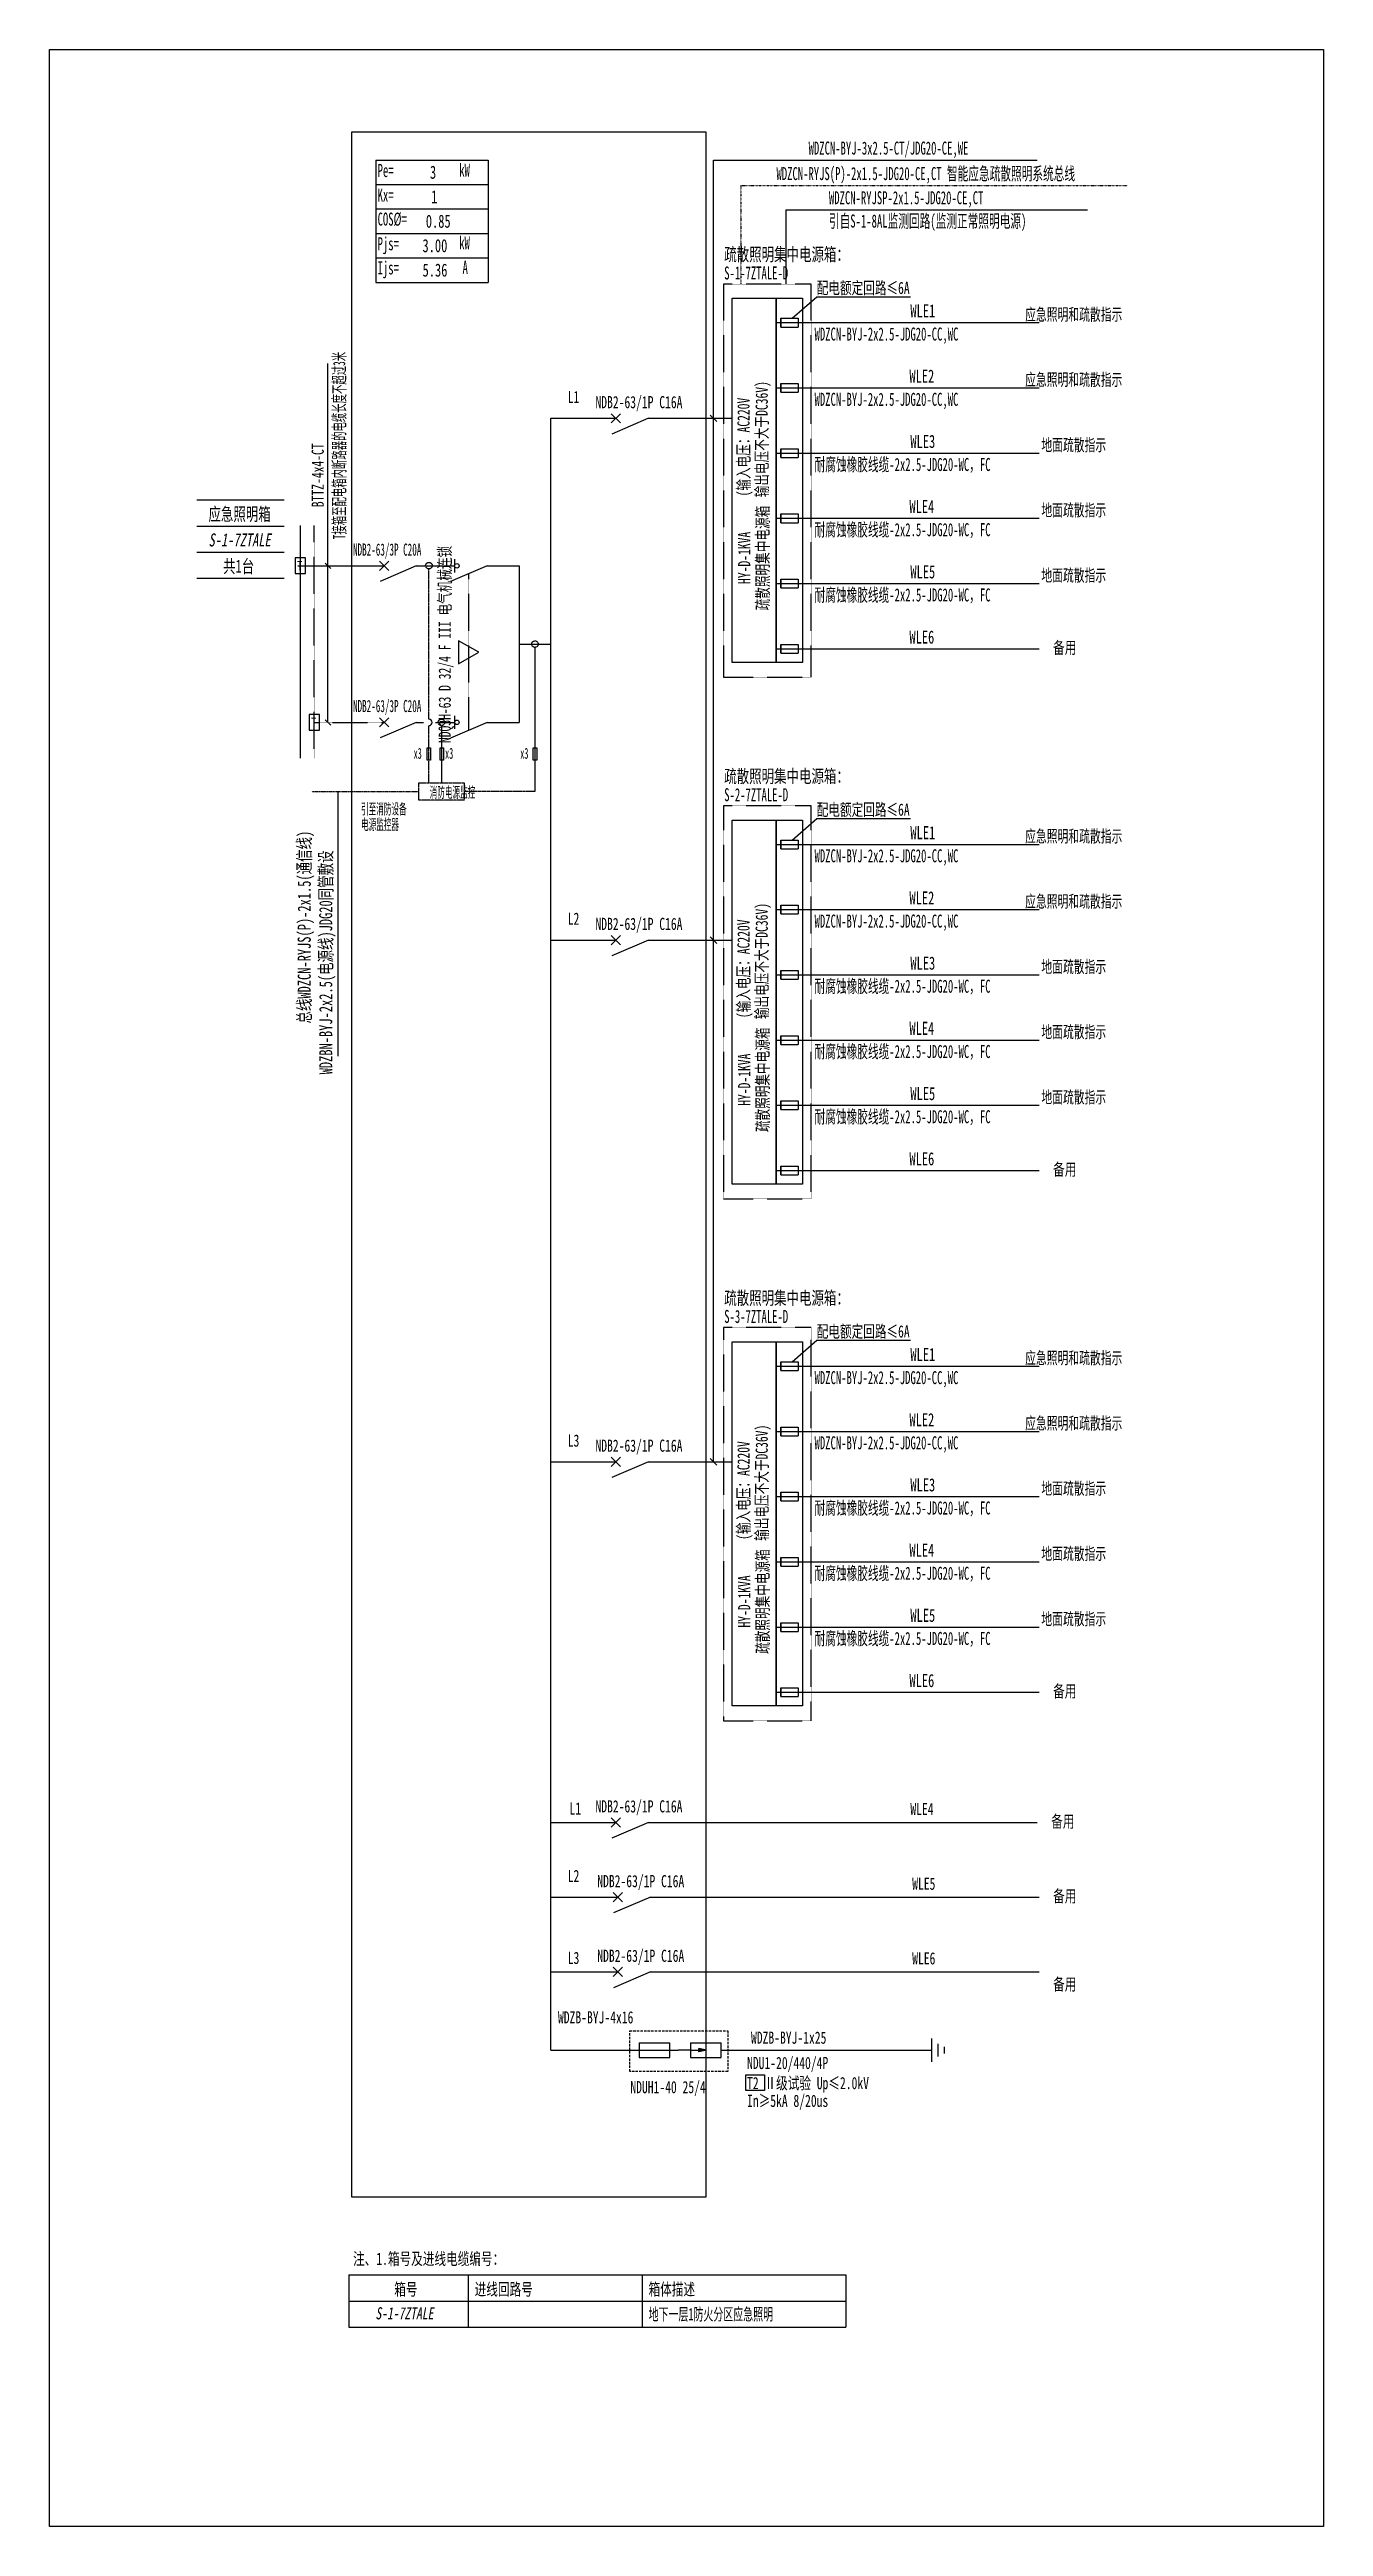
# Model space of a CAD drawing. Extents: x 214708 to 216036, y 363896 to 366480.
import ezdxf
from ezdxf.enums import TextEntityAlignment as Align

# ---------------------------------------------------------------- set-up
doc = ezdxf.new("R2010")
doc.units = 0
doc.header["$MEASUREMENT"] = 0
for name, pattern in [('_点划线L', [1.9, 1.5, -0.17, 0.06, -0.17]), ('_虚线S', [0.25, 0.125, -0.125]), ('DASH', [0.35, 0.25, -0.1]), ('DASHED', [0.75, 0.5, -0.25]), ('DASHED2', [0.375, 0.25, -0.125]), ('DIVIDE', [1.25, 0.5, -0.25, 0, -0.25, 0, -0.25])]:
    doc.linetypes.add(name, pattern=pattern)
for name, color, linetype in [('D_E_Eqpm(强电设备)', 100, 'Continuous'), ('D_E_Eqpm（强电设备）', 100, 'Continuous'), ('D_E_Text(强电文字)', 51, 'Continuous'), ('D_E_Text（强电文字）', 51, 'Continuous'), ('D_E_Wire(强电线缆)', 10, 'Continuous'), ('D_E_Wire（强电线缆）', 10, 'Continuous'), ('D_El_Wire（弱电线缆）', 10, 'Continuous'), ('D_T_TableDim（表格尺寸）', 255, 'Continuous'), ('DQ_Eqpm', 100, 'Continuous'), ('FL04GGFW_E72-配电箱系统图-塔楼部分$0$D_E_Eqpm（强电设备）', 100, 'Continuous'), ('FL09U293_E72-地下室配电箱系统图$0$D_E_Eqpm（强电设备）', 100, 'Continuous'), ('FL09U293_E72-地下室配电箱系统图$0$D_E_Text（强电文字）', 51, 'Continuous'), ('FL09U293_E72-地下室配电箱系统图$0$D_T_TableDim（表格尺寸）', 255, 'Continuous'), ('系统图', 220, 'Continuous')]:
    doc.layers.add(name, color=color, linetype=linetype)
doc.styles.add('FL09U293_E72-地下室配电箱系统图$0$FL04GGFW_E72-配电箱系统图-塔楼部分$0$电气', font='', dxfattribs={"width": 0.7})
doc.styles.add('FL09U293_E72-地下室配电箱系统图$0$FL04GGFW_E72-配电箱系统图-塔楼部分$0$电气箱', font='simhei.ttf', dxfattribs={"width": 0.8, "oblique": 10})
doc.styles.add('FL09U293_E72-地下室配电箱系统图$0$电气', font='', dxfattribs={"width": 0.7})
doc.styles.add('FL09U293_E72-地下室配电箱系统图$0$电气箱', font='simhei.ttf', dxfattribs={"width": 0.8, "oblique": 10})
doc.styles.add('HZ', font='', dxfattribs={"width": 0.7, "height": 400})
doc.styles.add('电气', font='', dxfattribs={"width": 0.7})
doc.styles.get('FL09U293_E72-地下室配电箱系统图$0$FL04GGFW_E72-配电箱系统图-塔楼部分$0$电气').set_extended_font_data('SimSun')
doc.styles.get('FL09U293_E72-地下室配电箱系统图$0$电气').set_extended_font_data('SimSun')
doc.styles.get('HZ').set_extended_font_data('SimSun')
doc.styles.get('电气').set_extended_font_data('SimSun')

msp = doc.modelspace()

# ---------------------------------------------------------------- linework, layer by layer
at = {"linetype": 'DASHED2', "ltscale": 10}
for p, q in [((215312.5, 364413.4, 0), (215414.9, 364413.4, 0)), ((215312.5, 364371.1, 0), (215312.5, 364413.4, 0)), ((215414.9, 364413.4, 0), (215414.9, 364371.1, 0)), ((215414.9, 364371.1, 0), (215312.5, 364371.1, 0))]:
    msp.add_line(p, q, dxfattribs=at)
at = {"layer": 'D_E_Eqpm(强电设备)'}
for p, q in [((215293.3, 366090.9, 0), (215302.9, 366100.6, 0)), ((215302.9, 366090.9, 0), (215293.3, 366100.6, 0)), ((215332.2, 366095.8, 0), (215293.8, 366079.3, 0)), ((215051.7, 365937.1, 0), (215061.4, 365946.7, 0)), ((215061.4, 365937.1, 0), (215051.7, 365946.7, 0)), ((215130, 365935.1, 0), (215130, 365948.7, 0)), ((215051.7, 365773.8, 0), (215061.4, 365783.4, 0)), ((215061.4, 365773.8, 0), (215051.7, 365783.4, 0)), ((215130, 365771.8, 0), (215130, 365785.4, 0)), ((215293.3, 365546.6, 0), (215302.9, 365556.2, 0)), ((215302.9, 365546.6, 0), (215293.3, 365556.2, 0)), ((215332.2, 365551.4, 0), (215293.8, 365535, 0)), ((215293.3, 365002.3, 0), (215302.9, 365011.9, 0)), ((215302.9, 365002.3, 0), (215293.3, 365011.9, 0)), ((215332.2, 365007.1, 0), (215293.8, 364990.7, 0)), ((215293.3, 364626, 0), (215302.9, 364635.6, 0)), ((215302.9, 364626, 0), (215293.3, 364635.6, 0)), ((215332.2, 364630.8, 0), (215293.8, 364614.4, 0)), ((215295.3, 364548.1, 0), (215304.9, 364557.7, 0)), ((215304.9, 364548.1, 0), (215295.3, 364557.7, 0)), ((215334.1, 364552.9, 0), (215295.7, 364536.5, 0)), ((215295.3, 364470.2, 0), (215304.9, 364479.8, 0)), ((215304.9, 364470.2, 0), (215295.3, 364479.8, 0)), ((215334.1, 364475, 0), (215295.7, 364458.5, 0)), ((215322.5, 364401.1, 0), (215354.4, 364401.1, 0)), ((215322.5, 364401.1, 0), (215322.5, 364385.6, 0)), ((215354.3, 364385.6, 0), (215354.3, 364401.1, 0)), ((215376, 364401.1, 0), (215407.9, 364401.1, 0)), ((215376, 364401.1, 0), (215376, 364385.6, 0)), ((215407.8, 364385.6, 0), (215407.8, 364401.1, 0)), ((215322.5, 364385.6, 0), (215354.3, 364385.6, 0)), ((215376, 364393.4, 0), (215363.2, 364393.4, 0)), ((215376, 364393.4, 0), (215392.6, 364393.4, 0)), ((215376, 364385.6, 0), (215407.8, 364385.6, 0)), ((215392.6, 364393.4, 0), (215384.6, 364395, 0)), ((215384.6, 364391.7, 0), (215384.6, 364395, 0)), ((215392.6, 364393.4, 0), (215384.6, 364391.7, 0))]:
    msp.add_line(p, q, dxfattribs=at)
for centre in [(215132.3, 365941.9, 0), (215132.3, 365778.6, 0)]:
    msp.add_circle(centre, 2.31, dxfattribs=at)
msp.add_solid([(215384.6, 364391.7, 0), (215392.6, 364393.4, 0), (215384.6, 364395, 0)], dxfattribs=at)
at = {"layer": 'D_E_Eqpm（强电设备）'}
for p, q in [((215419.3, 365841.2, 0), (215419.3, 366221, 0)), ((215419.3, 366221, 0), (215465.4, 366221, 0)), ((215465.4, 366221, 0), (215465.4, 365841.2, 0)), ((215164, 365941.9, 0), (215125.6, 365925.4, 0)), ((215155.1, 365851.7, 0), (215134.1, 365863.8, 0)), ((215134.1, 365863.8, 0), (215134.1, 365839.6, 0)), ((215134.1, 365839.6, 0), (215155.1, 365851.7, 0)), ((215465.4, 365841.2, 0), (215419.3, 365841.2, 0)), ((215164, 365778.6, 0), (215125.6, 365762.1, 0)), ((215419.3, 365296.9, 0), (215419.3, 365676.7, 0)), ((215419.3, 365676.7, 0), (215465.4, 365676.7, 0)), ((215465.4, 365676.7, 0), (215465.4, 365296.9, 0)), ((215465.4, 365296.9, 0), (215419.3, 365296.9, 0)), ((215419.3, 364752.6, 0), (215419.3, 365132.3, 0)), ((215419.3, 365132.3, 0), (215465.4, 365132.3, 0)), ((215465.4, 365132.3, 0), (215465.4, 364752.6, 0)), ((215465.4, 364752.6, 0), (215419.3, 364752.6, 0))]:
    msp.add_line(p, q, dxfattribs=at)
at = {"layer": 'D_E_Eqpm（强电设备）', "linetype": 'DASH'}
msp.add_line((215144.8, 365770.4, 0), (215144.8, 365933.7, 0), dxfattribs=at)
at = {"layer": 'D_E_Text(强电文字)', "color": 51}
for p, q in [((214997.8, 365778.6, 0), (214997.8, 366152.8, 0)), ((214995, 365944.7, 0), (215000.7, 365939, 0)), ((214995, 365781.4, 0), (215000.7, 365775.8, 0)), ((215008.1, 365706.4, 0), (215008.1, 365430.4, 0))]:
    msp.add_line(p, q, dxfattribs=at)
at = {"layer": 'D_E_Text（强电文字）'}
for p, q in [((215047.9, 366365.2, 0), (215164.8, 366365.2, 0)), ((215047.9, 366365.2, 0), (215047.9, 366237.6, 0)), ((215164.8, 366365.2, 0), (215164.8, 366237.6, 0)), ((215399.8, 366365.2, 0), (215737.6, 366365.2, 0)), ((215399.8, 365007.1, 0), (215399.8, 366365.2, 0)), ((215047.9, 366339.7, 0), (215164.8, 366339.7, 0)), ((215047.9, 366314.2, 0), (215164.8, 366314.2, 0)), ((215047.9, 366288.7, 0), (215164.8, 366288.7, 0)), ((215047.9, 366263.2, 0), (215164.8, 366263.2, 0)), ((215047.9, 366237.6, 0), (215164.8, 366237.6, 0)), ((215482.1, 366200.1, 0), (215507.8, 366222.6, 0)), ((215507.8, 366222.6, 0), (215605.3, 366222.6, 0)), ((215396.4, 366099.2, 0), (215403.3, 366092.3, 0)), ((215482.1, 365655.8, 0), (215507.8, 365678.3, 0)), ((215507.8, 365678.3, 0), (215605.3, 365678.3, 0)), ((215396.4, 365554.9, 0), (215403.3, 365548, 0)), ((215482.1, 365111.5, 0), (215507.8, 365134, 0)), ((215507.8, 365134, 0), (215605.3, 365134, 0)), ((215396.4, 365010.6, 0), (215403.3, 365003.7, 0)), ((215433.5, 364367.6, 0), (215453.2, 364367.6, 0)), ((215433.5, 364351.3, 0), (215433.5, 364367.6, 0)), ((215453.2, 364351.3, 0), (215433.5, 364351.3, 0)), ((215453.2, 364367.6, 0), (215453.2, 364351.3, 0))]:
    msp.add_line(p, q, dxfattribs=at)
at = {"layer": 'D_E_Wire(强电线缆)'}
for p, q in [((214969.1, 365741.1, 0), (214969.1, 365983.9, 0)), ((214966.5, 365941.9, 0), (215056.5, 365941.9, 0)), ((215089.9, 365941.9, 0), (215130, 365941.9, 0)), ((215164, 365941.9, 0), (215197.2, 365941.9, 0)), ((215089.9, 365778.6, 0), (215097.5, 365778.6, 0)), ((215110.1, 365778.6, 0), (215130, 365778.6, 0)), ((215164, 365778.6, 0), (215197.2, 365778.6, 0))]:
    msp.add_line(p, q, dxfattribs=at)
at = {"layer": 'D_E_Wire(强电线缆)', "linetype": 'DASH'}
for p, q in [((214983.6, 365741.1, 0), (214983.6, 365983.9, 0)), ((214983.6, 365778.6, 0), (215056.5, 365778.6, 0))]:
    msp.add_line(p, q, dxfattribs=at)
at = {"layer": 'D_E_Wire（强电线缆）', "color": 10}
for p, q in [((215475.5, 366313.4, 0), (215475.5, 366235.8, 0)), ((215475.5, 366313.4, 0), (215790, 366313.4, 0)), ((215465.4, 366195.6, 0), (215739.6, 366195.6, 0)), ((215465.4, 366127.5, 0), (215739.6, 366127.5, 0)), ((215465.4, 366059.5, 0), (215739.6, 366059.5, 0)), ((215465.4, 365991.5, 0), (215739.6, 365991.5, 0)), ((215465.4, 365923.4, 0), (215739.6, 365923.4, 0)), ((215465.4, 365855.4, 0), (215739.6, 365855.4, 0)), ((215465.4, 365651.3, 0), (215739.6, 365651.3, 0)), ((215465.4, 365583.2, 0), (215739.6, 365583.2, 0)), ((215465.4, 365515.2, 0), (215739.6, 365515.2, 0)), ((215465.4, 365447.1, 0), (215739.6, 365447.1, 0)), ((215465.4, 365379.1, 0), (215739.6, 365379.1, 0)), ((215465.4, 365311.1, 0), (215739.6, 365311.1, 0)), ((215465.4, 365106.9, 0), (215739.6, 365106.9, 0)), ((215465.4, 365038.9, 0), (215739.6, 365038.9, 0)), ((215465.4, 364970.9, 0), (215739.6, 364970.9, 0)), ((215465.4, 364902.8, 0), (215739.6, 364902.8, 0)), ((215465.4, 364834.8, 0), (215739.6, 364834.8, 0)), ((215465.4, 364766.7, 0), (215739.6, 364766.7, 0))]:
    msp.add_line(p, q, dxfattribs=at)
at = {"layer": 'D_E_Wire（强电线缆）'}
for p, q in [((215230.1, 364393.4, 0), (215230.1, 366095.8, 0)), ((215230.1, 366095.8, 0), (215298.1, 366095.8, 0)), ((215332.2, 366095.8, 0), (215419.3, 366095.8, 0)), ((215197.2, 365941.9, 0), (215197.2, 365778.6, 0)), ((215197.2, 365860.2, 0), (215230.1, 365860.2, 0)), ((215213.7, 365856.8, 0), (215213.7, 365706.4, 0)), ((215116.2, 365775.2, 0), (215116.2, 365715.4, 0)), ((215101.3, 365751.9, 0), (215104.8, 365751.9, 0)), ((215101.3, 365739.3, 0), (215101.3, 365751.9, 0)), ((215104.8, 365751.9, 0), (215104.8, 365739.3, 0)), ((215114.7, 365751.9, 0), (215118.3, 365751.9, 0)), ((215114.7, 365739.3, 0), (215114.7, 365751.9, 0)), ((215118.3, 365751.9, 0), (215118.3, 365739.3, 0)), ((215212, 365751.9, 0), (215215.6, 365751.9, 0)), ((215212, 365739.3, 0), (215212, 365751.9, 0)), ((215215.6, 365751.9, 0), (215215.6, 365739.3, 0)), ((215104.8, 365739.3, 0), (215101.3, 365739.3, 0)), ((215118.3, 365739.3, 0), (215114.7, 365739.3, 0)), ((215215.6, 365739.3, 0), (215212, 365739.3, 0)), ((215230.1, 365551.4, 0), (215298.1, 365551.4, 0)), ((215332.2, 365551.4, 0), (215419.3, 365551.4, 0)), ((215230.1, 365007.1, 0), (215298.1, 365007.1, 0)), ((215332.2, 365007.1, 0), (215419.3, 365007.1, 0)), ((215230.1, 364630.8, 0), (215298.1, 364630.8, 0)), ((215332.2, 364630.8, 0), (215737.6, 364630.8, 0)), ((215230.1, 364552.9, 0), (215300.1, 364552.9, 0)), ((215334.1, 364552.9, 0), (215739.6, 364552.9, 0)), ((215230.1, 364475, 0), (215300.1, 364475, 0)), ((215334.1, 364475, 0), (215739.6, 364475, 0)), ((215627.5, 364381.3, 0), (215627.5, 364405.5, 0)), ((215634.1, 364386.8, 0), (215634.1, 364400, 0)), ((215640.7, 364390, 0), (215640.7, 364396.7, 0)), ((215230.1, 364393.4, 0), (215363.2, 364393.4, 0)), ((215407.8, 364393.4, 0), (215627.5, 364393.4, 0))]:
    msp.add_line(p, q, dxfattribs=at)
at = {"layer": 'D_E_Wire（强电线缆）', "linetype": '_点划线L'}
for p, q in [((215103.1, 365782, 0), (215103.1, 365938.7, 0)), ((215103.1, 365715.4, 0), (215103.1, 365775.2, 0)), ((215092.7, 365715.4, 0), (215139.8, 365715.4, 0)), ((215092.7, 365697.3, 0), (215092.7, 365715.4, 0)), ((215139.8, 365715.4, 0), (215139.8, 365697.3, 0)), ((215139.8, 365697.3, 0), (215092.7, 365697.3, 0)), ((215213.7, 365706.4, 0), (215139.8, 365706.4, 0))]:
    msp.add_line(p, q, dxfattribs=at)
at = {"layer": 'D_E_Wire（强电线缆）', "linetype": '_虚线S'}
msp.add_line((214981, 365706.4, 0), (215092.7, 365706.4, 0), dxfattribs=at)
at = {"layer": 'D_E_Wire（强电线缆）', "linetype": '_点划线L'}
for centre in [(215103.1, 365942.1, 0), (215213.7, 365860.2, 0), (215116.2, 365778.6, 0)]:
    msp.add_circle(centre, 3.4, dxfattribs=at)
at = {"layer": 'D_E_Wire（强电线缆）'}
msp.add_arc((215103.1, 365778.6, 0), 3.4, 270, 90, dxfattribs=at)
at = {"layer": 'D_El_Wire（弱电线缆）', "color": 200, "linetype": 'DIVIDE'}
for q in [(215831.6, 366338.6, 0), (215428.4, 366235.8, 0)]:
    msp.add_line((215428.4, 366338.6, 0), q, dxfattribs=at)
at = {"layer": 'D_T_TableDim（表格尺寸）', "linetype": 'DASHED'}
for p, q in [((215022.6, 364240.2, 0), (215022.6, 366394.5, 0)), ((215022.6, 366394.5, 0), (215392, 366394.5, 0)), ((215392, 366394.5, 0), (215392, 364240.2, 0)), ((215392, 364240.2, 0), (215022.6, 364240.2, 0))]:
    msp.add_line(p, q, dxfattribs=at)
at = {"layer": 'D_T_TableDim（表格尺寸）', "linetype": 'DASH'}
for p, q in [((215501.7, 366235.8, 0), (215410.3, 366235.8, 0)), ((215410.3, 366235.8, 0), (215410.3, 365825.7, 0)), ((215501.7, 365825.7, 0), (215501.7, 366235.8, 0)), ((215410.3, 365825.7, 0), (215501.7, 365825.7, 0)), ((215501.7, 365691.5, 0), (215410.3, 365691.5, 0)), ((215410.3, 365691.5, 0), (215410.3, 365281.4, 0)), ((215501.7, 365281.4, 0), (215501.7, 365691.5, 0)), ((215410.3, 365281.4, 0), (215501.7, 365281.4, 0)), ((215501.7, 365147.2, 0), (215410.3, 365147.2, 0)), ((215410.3, 365147.2, 0), (215410.3, 364737, 0)), ((215501.7, 364737, 0), (215501.7, 365147.2, 0)), ((215410.3, 364737, 0), (215501.7, 364737, 0))]:
    msp.add_line(p, q, dxfattribs=at)
at = {"layer": 'DQ_Eqpm'}
for p, q in [((214974.5, 365950.2, 0), (214963.6, 365950.2, 0)), ((214963.6, 365950.2, 0), (214963.6, 365933.9, 0)), ((214974.5, 365933.9, 0), (214974.5, 365950.2, 0)), ((214963.6, 365933.9, 0), (214974.5, 365933.9, 0)), ((214989, 365786.9, 0), (214978.1, 365786.9, 0)), ((214978.1, 365786.9, 0), (214978.1, 365770.6, 0)), ((214978.1, 365770.6, 0), (214989, 365770.6, 0)), ((214989, 365770.6, 0), (214989, 365786.9, 0))]:
    msp.add_line(p, q, dxfattribs=at)
at = {"layer": 'FL04GGFW_E72-配电箱系统图-塔楼部分$0$D_E_Eqpm（强电设备）'}
for p, q in [((215465.4, 365841.2, 0), (215465.4, 366221, 0)), ((215465.4, 366221, 0), (215492.7, 366221, 0)), ((215492.7, 366221, 0), (215492.7, 365841.2, 0)), ((215470, 366200.1, 0), (215488.1, 366200.1, 0)), ((215470, 366200.1, 0), (215470, 366200.1, 0)), ((215470, 366200.1, 0), (215470, 366191, 0)), ((215470, 366191, 0), (215470, 366200.1, 0)), ((215470, 366191, 0), (215488.1, 366191, 0)), ((215470, 366191, 0), (215470, 366191, 0)), ((215488.1, 366200.1, 0), (215488.1, 366191, 0)), ((215470, 366132.1, 0), (215488.1, 366132.1, 0)), ((215470, 366132.1, 0), (215470, 366132.1, 0)), ((215470, 366132.1, 0), (215470, 366123, 0)), ((215470, 366123, 0), (215470, 366132.1, 0)), ((215488.1, 366132.1, 0), (215488.1, 366123, 0)), ((215470, 366123, 0), (215488.1, 366123, 0)), ((215470, 366123, 0), (215470, 366123, 0)), ((215470, 366064, 0), (215488.1, 366064, 0)), ((215470, 366064, 0), (215470, 366064, 0)), ((215470, 366064, 0), (215470, 366055, 0)), ((215470, 366055, 0), (215470, 366064, 0)), ((215470, 366055, 0), (215488.1, 366055, 0)), ((215470, 366055, 0), (215470, 366055, 0)), ((215488.1, 366064, 0), (215488.1, 366055, 0)), ((215470, 365996, 0), (215488.1, 365996, 0)), ((215470, 365996, 0), (215470, 365996, 0)), ((215470, 365996, 0), (215470, 365986.9, 0)), ((215470, 365986.9, 0), (215470, 365996, 0)), ((215470, 365986.9, 0), (215488.1, 365986.9, 0)), ((215470, 365986.9, 0), (215470, 365986.9, 0)), ((215488.1, 365996, 0), (215488.1, 365986.9, 0)), ((215470, 365928, 0), (215488.1, 365928, 0)), ((215470, 365928, 0), (215470, 365928, 0)), ((215470, 365928, 0), (215470, 365918.9, 0)), ((215470, 365918.9, 0), (215470, 365928, 0)), ((215488.1, 365928, 0), (215488.1, 365918.9, 0)), ((215470, 365918.9, 0), (215488.1, 365918.9, 0)), ((215470, 365918.9, 0), (215470, 365918.9, 0)), ((215470, 365859.9, 0), (215488.1, 365859.9, 0)), ((215470, 365859.9, 0), (215470, 365859.9, 0)), ((215470, 365859.9, 0), (215470, 365850.8, 0)), ((215470, 365850.8, 0), (215470, 365859.9, 0)), ((215470, 365850.8, 0), (215488.1, 365850.8, 0)), ((215470, 365850.8, 0), (215470, 365850.8, 0)), ((215488.1, 365859.9, 0), (215488.1, 365850.8, 0)), ((215492.7, 365841.2, 0), (215465.4, 365841.2, 0)), ((215465.4, 365296.9, 0), (215465.4, 365676.7, 0)), ((215465.4, 365676.7, 0), (215492.7, 365676.7, 0)), ((215492.7, 365676.7, 0), (215492.7, 365296.9, 0)), ((215470, 365655.8, 0), (215488.1, 365655.8, 0)), ((215470, 365655.8, 0), (215470, 365655.8, 0)), ((215470, 365655.8, 0), (215470, 365646.7, 0)), ((215470, 365646.7, 0), (215470, 365655.8, 0)), ((215470, 365646.7, 0), (215488.1, 365646.7, 0)), ((215470, 365646.7, 0), (215470, 365646.7, 0)), ((215488.1, 365655.8, 0), (215488.1, 365646.7, 0)), ((215470, 365587.8, 0), (215488.1, 365587.8, 0)), ((215470, 365587.8, 0), (215470, 365587.8, 0)), ((215470, 365587.8, 0), (215470, 365578.7, 0)), ((215470, 365578.7, 0), (215470, 365587.8, 0)), ((215488.1, 365587.8, 0), (215488.1, 365578.7, 0)), ((215470, 365578.7, 0), (215488.1, 365578.7, 0)), ((215470, 365578.7, 0), (215470, 365578.7, 0)), ((215470, 365519.7, 0), (215488.1, 365519.7, 0)), ((215470, 365519.7, 0), (215470, 365519.7, 0)), ((215470, 365519.7, 0), (215470, 365510.6, 0)), ((215470, 365510.6, 0), (215470, 365519.7, 0)), ((215470, 365510.6, 0), (215488.1, 365510.6, 0)), ((215470, 365510.6, 0), (215470, 365510.6, 0)), ((215488.1, 365519.7, 0), (215488.1, 365510.6, 0)), ((215470, 365451.7, 0), (215488.1, 365451.7, 0)), ((215470, 365451.7, 0), (215470, 365451.7, 0)), ((215470, 365451.7, 0), (215470, 365442.6, 0)), ((215470, 365442.6, 0), (215470, 365451.7, 0)), ((215470, 365442.6, 0), (215488.1, 365442.6, 0)), ((215470, 365442.6, 0), (215470, 365442.6, 0)), ((215488.1, 365451.7, 0), (215488.1, 365442.6, 0)), ((215470, 365383.6, 0), (215488.1, 365383.6, 0)), ((215470, 365383.6, 0), (215470, 365383.6, 0)), ((215470, 365383.6, 0), (215470, 365374.6, 0)), ((215470, 365374.6, 0), (215470, 365383.6, 0)), ((215488.1, 365383.6, 0), (215488.1, 365374.6, 0)), ((215470, 365374.6, 0), (215488.1, 365374.6, 0)), ((215470, 365374.6, 0), (215470, 365374.6, 0)), ((215470, 365315.6, 0), (215488.1, 365315.6, 0)), ((215470, 365315.6, 0), (215470, 365315.6, 0)), ((215470, 365315.6, 0), (215470, 365306.5, 0)), ((215470, 365306.5, 0), (215470, 365315.6, 0)), ((215470, 365306.5, 0), (215488.1, 365306.5, 0)), ((215470, 365306.5, 0), (215470, 365306.5, 0)), ((215488.1, 365315.6, 0), (215488.1, 365306.5, 0)), ((215492.7, 365296.9, 0), (215465.4, 365296.9, 0)), ((215465.4, 364752.6, 0), (215465.4, 365132.3, 0)), ((215465.4, 365132.3, 0), (215492.7, 365132.3, 0)), ((215492.7, 365132.3, 0), (215492.7, 364752.6, 0)), ((215470, 365111.5, 0), (215488.1, 365111.5, 0)), ((215470, 365111.5, 0), (215470, 365111.5, 0)), ((215470, 365111.5, 0), (215470, 365102.4, 0)), ((215470, 365102.4, 0), (215470, 365111.5, 0)), ((215470, 365102.4, 0), (215488.1, 365102.4, 0)), ((215470, 365102.4, 0), (215470, 365102.4, 0)), ((215488.1, 365111.5, 0), (215488.1, 365102.4, 0)), ((215470, 365043.4, 0), (215488.1, 365043.4, 0)), ((215470, 365043.4, 0), (215470, 365043.4, 0)), ((215470, 365043.4, 0), (215470, 365034.4, 0)), ((215470, 365034.4, 0), (215470, 365043.4, 0)), ((215488.1, 365043.4, 0), (215488.1, 365034.4, 0)), ((215470, 365034.4, 0), (215488.1, 365034.4, 0)), ((215470, 365034.4, 0), (215470, 365034.4, 0)), ((215470, 364975.4, 0), (215488.1, 364975.4, 0)), ((215470, 364975.4, 0), (215470, 364975.4, 0)), ((215470, 364975.4, 0), (215470, 364966.3, 0)), ((215470, 364966.3, 0), (215470, 364975.4, 0)), ((215470, 364966.3, 0), (215488.1, 364966.3, 0)), ((215470, 364966.3, 0), (215470, 364966.3, 0)), ((215488.1, 364975.4, 0), (215488.1, 364966.3, 0)), ((215470, 364907.4, 0), (215488.1, 364907.4, 0)), ((215470, 364907.4, 0), (215470, 364907.4, 0)), ((215470, 364907.4, 0), (215470, 364898.3, 0)), ((215470, 364898.3, 0), (215470, 364907.4, 0)), ((215470, 364898.3, 0), (215488.1, 364898.3, 0)), ((215470, 364898.3, 0), (215470, 364898.3, 0)), ((215488.1, 364907.4, 0), (215488.1, 364898.3, 0)), ((215470, 364839.3, 0), (215488.1, 364839.3, 0)), ((215470, 364839.3, 0), (215470, 364839.3, 0)), ((215470, 364839.3, 0), (215470, 364830.2, 0)), ((215470, 364830.2, 0), (215470, 364839.3, 0)), ((215488.1, 364839.3, 0), (215488.1, 364830.2, 0)), ((215470, 364830.2, 0), (215488.1, 364830.2, 0)), ((215470, 364830.2, 0), (215470, 364830.2, 0)), ((215470, 364771.3, 0), (215488.1, 364771.3, 0)), ((215470, 364771.3, 0), (215470, 364771.3, 0)), ((215470, 364771.3, 0), (215470, 364762.2, 0)), ((215470, 364762.2, 0), (215470, 364771.3, 0)), ((215470, 364762.2, 0), (215488.1, 364762.2, 0)), ((215470, 364762.2, 0), (215470, 364762.2, 0)), ((215488.1, 364771.3, 0), (215488.1, 364762.2, 0)), ((215492.7, 364752.6, 0), (215465.4, 364752.6, 0))]:
    msp.add_line(p, q, dxfattribs=at)
at = {"layer": 'FL09U293_E72-地下室配电箱系统图$0$D_E_Eqpm（强电设备）'}
for p, q in [((215089.9, 365941.9, 0), (215052.2, 365925.7, 0)), ((215089.9, 365778.6, 0), (215052.2, 365762.4, 0))]:
    msp.add_line(p, q, dxfattribs=at)
at = {"layer": 'FL09U293_E72-地下室配电箱系统图$0$D_T_TableDim（表格尺寸）'}
for p, q in [((214861.2, 366010.6, 0), (214952, 366010.6, 0)), ((214861.2, 365983.4, 0), (214952, 365983.4, 0)), ((214861.2, 365956.2, 0), (214952, 365956.2, 0)), ((214861.2, 365929, 0), (214952, 365929, 0))]:
    msp.add_line(p, q, dxfattribs=at)
at = {"layer": 'FL09U293_E72-地下室配电箱系统图$0$D_T_TableDim（表格尺寸）', "ltscale": 3.5}
for p, q in [((215019.7, 364158.9, 0), (215537.9, 364158.9, 0)), ((215019.7, 364158.9, 0), (215019.7, 364104.5, 0)), ((215144, 364158.9, 0), (215144, 364104.5, 0)), ((215325.6, 364158.9, 0), (215325.6, 364104.5, 0)), ((215537.9, 364158.9, 0), (215537.9, 364104.5, 0)), ((215019.7, 364131.7, 0), (215537.9, 364131.7, 0)), ((215019.7, 364131.7, 0), (215537.9, 364131.7, 0)), ((215019.7, 364104.5, 0), (215537.9, 364104.5, 0))]:
    msp.add_line(p, q, dxfattribs=at)
at = {"layer": '系统图', "ltscale": 9973.992009}
msp.add_lwpolyline([(214707.5, 366480.5), (216036, 366480.5), (216036, 363896.5), (214707.5, 363896.5)], close=True, dxfattribs=at)

# ---------------------------------------------------------------- texts
at = {"layer": 'D_E_Text(强电文字)', "color": 51, "style": '电气', "width": 0.7}
for s, height, p in [('疏散照明集中电源箱：', 13.61, (215411.1, 366260, 0)), ('L1', 12.7, (215247.9, 366111.7, 0)), ('NDB2-63/1P C16A', 12.701, (215276.8, 366106.3, 0)), ('备用', 12.7, (215754.1, 365850.2, 0)), ('疏散照明集中电源箱：', 13.61, (215411.1, 365715.6, 0)), ('L2', 12.7, (215247.9, 365567.4, 0)), ('NDB2-63/1P C16A', 12.701, (215276.8, 365562, 0)), ('备用', 12.7, (215754.1, 365305.9, 0)), ('疏散照明集中电源箱：', 13.61, (215411.1, 365171.3, 0)), ('L3', 12.7, (215247.9, 365023, 0)), ('NDB2-63/1P C16A', 12.701, (215276.8, 365017.7, 0)), ('备用', 12.7, (215754.1, 364761.6, 0)), ('NDB2-63/1P C16A', 12.701, (215276.8, 364641.4, 0)), ('L1', 12.7, (215249.8, 364639.2, 0)), ('WLE4', 12.7, (215605.2, 364638.6, 0)), ('备用', 12.7, (215752.1, 364625.7, 0)), ('L2', 12.7, (215247.9, 364568.8, 0)), ('NDB2-63/1P C16A', 12.701, (215278.7, 364563.4, 0)), ('WLE5', 12.7, (215607.1, 364560.7, 0)), ('备用', 12.7, (215754.1, 364547.8, 0)), ('NDB2-63/1P C16A', 12.701, (215278.7, 364485.5, 0)), ('L3', 12.7, (215247.9, 364483.3, 0)), ('WLE6', 12.7, (215607.1, 364482.8, 0)), ('备用', 12.7, (215754.1, 364455.8, 0))]:
    msp.add_text(s, height=height, dxfattribs=at).set_placement(p)
at = {"layer": 'D_E_Text(强电文字)', "color": 51, "style": '电气', "width": 0.65}
for s, p in [('应急照明和疏散指示', (215775.6, 366204.4, 0)), ('应急照明和疏散指示', (215775.6, 366136.4, 0)), ('地面疏散指示', (215775.6, 366068.3, 0)), ('地面疏散指示', (215775.6, 366000.3, 0)), ('地面疏散指示', (215775.6, 365932.3, 0)), ('应急照明和疏散指示', (215775.6, 365660.1, 0)), ('应急照明和疏散指示', (215775.6, 365592.1, 0)), ('地面疏散指示', (215775.6, 365524, 0)), ('地面疏散指示', (215775.6, 365456, 0)), ('地面疏散指示', (215775.6, 365387.9, 0)), ('应急照明和疏散指示', (215775.6, 365115.8, 0)), ('应急照明和疏散指示', (215775.6, 365047.7, 0)), ('地面疏散指示', (215775.6, 364979.7, 0)), ('地面疏散指示', (215775.6, 364911.7, 0)), ('地面疏散指示', (215775.6, 364843.6, 0))]:
    msp.add_text(s, height=12.7, dxfattribs=at).set_placement(p, align=Align.MIDDLE)
at = {"layer": 'D_E_Text(强电文字)', "color": 51, "style": '电气'}
for s, width, p in [('T接箱至配电箱内断路器的电缆长度不超过3米', 0.55, (215015.9, 365969.7, 0)), ('BTTZ-4x4-CT', 0.7, (214993.5, 366003.1, 0))]:
    msp.add_text(s, height=12.701, rotation=90, dxfattribs=dict(at, width=width)).set_placement(p)
at = {"layer": 'D_E_Text(强电文字)', "style": 'FL09U293_E72-地下室配电箱系统图$0$FL04GGFW_E72-配电箱系统图-塔楼部分$0$电气', "width": 0.7}
for s, p in [('应急照明箱', (214905.7, 365996.1, 0)), ('共1台', (214904.7, 365941.7, 0))]:
    msp.add_text(s, height=13.61, dxfattribs=at).set_placement(p, align=Align.MIDDLE)
at = {"layer": 'D_E_Text(强电文字)', "style": 'FL09U293_E72-地下室配电箱系统图$0$FL04GGFW_E72-配电箱系统图-塔楼部分$0$电气箱', "oblique": 10, "width": 0.7}
msp.add_text('S-1-7ZTALE', height=13.61, dxfattribs=at).set_placement((214905.7, 365968.9, 0), align=Align.MIDDLE)
at = {"layer": 'D_E_Text(强电文字)', "style": '电气', "width": 0.7}
for s, p in [('WDZB-BYJ-4x16', (215237.7, 364421.3, 0)), ('WDZB-BYJ-1x25', (215439, 364400.1, 0)), ('NDU1-20/440/4P', (215434.9, 364373.7, 0)), ('T2 Ⅱ级试验 Up≤2.0kV ', (215434.9, 364352.7, 0)), ('In≥5kA 8/20us', (215434.9, 364334.2, 0))]:
    msp.add_text(s, height=12.701, dxfattribs=at).set_placement(p)
at = {"layer": 'D_E_Text（强电文字）', "style": '电气'}
for s, height, width, p in [('WDZCN-BYJ-3x2.5-CT/JDG20-CE,WE', 13.608, 0.6, (215499.1, 366370.9, 0)), ('3', 13.6, 0.7, (215104.2, 366345.7, 0)), (' 0.85', 13.61, 0.7, (215093.4, 366294.6, 0)), ('1', 13.6, 0.7, (215105.6, 366320.1, 0)), ('WLE1', 13.61, 0.7, (215605.2, 366201, 0)), ('WDZCN-BYJ-2x2.5-JDG20-CC,WC', 13.608, 0.6, (215505.3, 366176.9, 0)), ('WLE2', 13.61, 0.7, (215604.2, 366133, 0)), ('WDZCN-BYJ-2x2.5-JDG20-CC,WC', 13.608, 0.6, (215505.3, 366108.8, 0)), ('WLE3', 13.61, 0.7, (215605.2, 366064.9, 0)), ('耐腐蚀橡胶线缆-2x2.5-JDG20-WC，FC', 13.608, 0.6, (215505.3, 366040.8, 0)), ('WLE4', 13.61, 0.7, (215604.2, 365996.9, 0)), ('耐腐蚀橡胶线缆-2x2.5-JDG20-WC，FC', 13.608, 0.6, (215505.3, 365972.8, 0)), ('耐腐蚀橡胶线缆-2x2.5-JDG20-WC，FC', 13.608, 0.6, (215505.3, 365904.7, 0)), ('WLE5', 13.61, 0.7, (215605.2, 365928.8, 0)), ('WLE6', 13.61, 0.7, (215604.2, 365860.8, 0)), ('WLE1', 13.61, 0.7, (215605.2, 365656.7, 0)), ('WDZCN-BYJ-2x2.5-JDG20-CC,WC', 13.608, 0.6, (215505.3, 365632.6, 0)), ('WLE2', 13.61, 0.7, (215604.2, 365588.6, 0)), ('WDZCN-BYJ-2x2.5-JDG20-CC,WC', 13.608, 0.6, (215505.3, 365564.5, 0)), ('WLE3', 13.61, 0.7, (215605.2, 365520.6, 0)), ('耐腐蚀橡胶线缆-2x2.5-JDG20-WC，FC', 13.608, 0.6, (215505.3, 365496.5, 0)), ('WLE4', 13.61, 0.7, (215604.2, 365452.6, 0)), ('耐腐蚀橡胶线缆-2x2.5-JDG20-WC，FC', 13.608, 0.6, (215505.3, 365428.4, 0)), ('WLE5', 13.61, 0.7, (215605.2, 365384.5, 0)), ('耐腐蚀橡胶线缆-2x2.5-JDG20-WC，FC', 13.608, 0.6, (215505.3, 365360.4, 0)), ('WLE6', 13.61, 0.7, (215604.2, 365316.5, 0)), ('WLE1', 13.61, 0.7, (215605.2, 365112.4, 0)), ('WDZCN-BYJ-2x2.5-JDG20-CC,WC', 13.608, 0.6, (215505.3, 365088.2, 0)), ('WLE2', 13.61, 0.7, (215604.2, 365044.3, 0)), ('WDZCN-BYJ-2x2.5-JDG20-CC,WC', 13.608, 0.6, (215505.3, 365020.2, 0)), ('耐腐蚀橡胶线缆-2x2.5-JDG20-WC，FC', 13.608, 0.6, (215505.3, 364952.2, 0)), ('WLE3', 13.61, 0.7, (215605.2, 364976.3, 0)), ('WLE4', 13.61, 0.7, (215604.2, 364908.2, 0)), ('耐腐蚀橡胶线缆-2x2.5-JDG20-WC，FC', 13.608, 0.6, (215505.3, 364884.1, 0)), ('WLE5', 13.61, 0.7, (215605.2, 364840.2, 0)), ('耐腐蚀橡胶线缆-2x2.5-JDG20-WC，FC', 13.608, 0.6, (215505.3, 364816.1, 0)), ('WLE6', 13.61, 0.7, (215604.2, 364772.2, 0))]:
    msp.add_text(s, height=height, dxfattribs=dict(at, width=width)).set_placement(p)
at = {"layer": 'D_E_Text（强电文字）', "linetype": 'Continuous', "style": '电气', "width": 0.6}
for s, height, p in [('Pe=', 13.61, (215049.6, 366347.5, 0)), ('kW', 13.61, (215134.7, 366348, 0)), ('Kx=', 13.61, (215049.6, 366321.9, 0)), ('COS%%C=', 13.61, (215049.6, 366296.8, 0)), ('Pjs=', 13.61, (215049.6, 366271.1, 0)), ('kW', 13.61, (215134.7, 366272, 0)), ('Ijs=', 13.61, (215049.6, 366245.9, 0)), ('A', 13.6, (215138.2, 366246.5, 0))]:
    msp.add_text(s, height=height, dxfattribs=at).set_placement(p)
at = {"layer": 'D_E_Text（强电文字）', "color": 51, "style": '电气', "width": 0.6}
for s, p in [('WDZCN-RYJS(P)-2x1.5-JDG20-CE,CT 智能应急疏散照明系统总线', (215465.6, 366344.3, 0)), ('WDZCN-RYJSP-2x1.5-JDG20-CE,CT', (215520.3, 366319.1, 0)), ('引自S-1-8AL监测回路(监测正常照明电源)', (215520.3, 366294.8, 0)), ('S-1-7ZTALE-D', (215411.1, 366240.6, 0)), ('S-2-7ZTALE-D', (215411.1, 365696.3, 0)), ('S-3-7ZTALE-D', (215411.1, 365152, 0))]:
    msp.add_text(s, height=13.608, dxfattribs=at).set_placement(p)
at = {"layer": 'D_E_Text（强电文字）', "color": 6, "style": '电气', "width": 0.7}
for s, p in [('3.00', (215096.4, 366269.1, 0)), ('5.36', (215096.5, 366243.6, 0))]:
    msp.add_text(s, height=13.61, dxfattribs=at).set_placement(p)
at = {"layer": 'D_E_Text（强电文字）', "style": '电气'}
for s, height, width, p in [('配电额定回路≤6A', 12.7, 0.7, (215556, 366232.1, 0)), ('NDB2-63/3P C20A', 12.701, 0.55, (215059.6, 365957.8, 0)), ('NDB2-63/3P C20A', 12.701, 0.55, (215059.6, 365794.6, 0)), ('配电额定回路≤6A', 12.7, 0.7, (215556, 365687.8, 0)), ('配电额定回路≤6A', 12.7, 0.7, (215556, 365143.5, 0))]:
    msp.add_text(s, height=height, dxfattribs=dict(at, width=width)).set_placement(p, align=Align.MIDDLE)
at = {"layer": 'D_E_Text（强电文字）', "color": 51, "style": '电气', "width": 0.7}
for s, height, p in [('输出电压不大于DC36V)', 12.701, (215450.9, 366074, 0)), ('(输入电压：AC220V', 12.701, (215431.9, 366065.8, 0)), ('疏散照明集中电源箱', 12.7, (215450.9, 365950, 0)), ('HY-D-1KVA', 12.7, (215431.9, 365950.2, 0)), ('输出电压不大于DC36V)', 12.701, (215450.9, 365529.6, 0)), ('(输入电压：AC220V', 12.701, (215431.9, 365521.5, 0)), ('疏散照明集中电源箱', 12.7, (215450.9, 365405.7, 0)), ('HY-D-1KVA', 12.7, (215431.9, 365405.8, 0)), ('输出电压不大于DC36V)', 12.701, (215450.9, 364985.3, 0)), ('(输入电压：AC220V', 12.701, (215431.9, 364977.2, 0)), ('疏散照明集中电源箱', 12.7, (215450.9, 364861.4, 0)), ('HY-D-1KVA', 12.7, (215431.9, 364861.5, 0))]:
    msp.add_text(s, height=height, rotation=90, dxfattribs=at).set_placement(p, align=Align.MIDDLE)
at = {"layer": 'D_E_Text（强电文字）', "style": '电气', "width": 0.7}
msp.add_text('NDQ3H-63 D 32/4 F III 电气机械连锁', height=12.701, rotation=90, dxfattribs=at).set_placement((215120.2, 365859.9, 0), align=Align.MIDDLE)
for s, p in [('总线WDZCN-RYJS(P)-2x1.5(通信线)', (214979.9, 365464.4)), ('WDZBN-BYJ-2x2.5(电源线)JDG20同管敷设', (215002.3, 365411.4))]:
    msp.add_text(s, height=13.608, rotation=90, dxfattribs=at).set_placement(p)
at = {"layer": 'D_E_Text（强电文字）', "color": 51, "true_color": 0xffff7f, "style": '电气', "width": 0.7}
msp.add_text('NDUH1-40 25/4', height=12.701, dxfattribs=at).set_placement((215313.2, 364348.5, 0))
at = {"layer": 'D_E_Wire（强电线缆）', "color": 51, "linetype": 'Continuous', "style": 'HZ', "width": 0.5}
for s, p in [('x3', (215087.2, 365740.6, 0)), ('x3', (215120, 365740.6, 0)), ('x3', (215198.4, 365740.6, 0)), ('引至消防设备', (215032.3, 365682.6, 0)), ('消防电源监控', (215103.9, 365700, 0)), ('电源监控器', (215032.3, 365666.4, 0))]:
    msp.add_text(s, height=11.34, dxfattribs=at).set_placement(p)
at = {"layer": 'DQ_Eqpm', "color": 51, "style": '电气', "width": 0.8}
for p in [(214965.7, 365936.9, 0), (214980.2, 365773.6, 0)]:
    msp.add_text('T', height=9.98, dxfattribs=at).set_placement(p)
at = {"layer": 'FL09U293_E72-地下室配电箱系统图$0$D_E_Text（强电文字）', "style": 'FL09U293_E72-地下室配电箱系统图$0$电气'}
for s, height, width, p in [('注、1.箱号及进线电缆编号：', 12.701, 0.7, (215024, 364169.4, 0)), ('箱号', 12.7, 0.7, (215067, 364137.6, 0)), ('进线回路号', 12.7, 0.7, (215150.8, 364137.6, 0)), ('箱体描述', 12.7, 0.7, (215332.2, 364137.6, 0)), ('地下一层1防火分区应急照明', 12.701, 0.6, (215332.2, 364111.6, 0))]:
    msp.add_text(s, height=height, dxfattribs=dict(at, width=width)).set_placement(p)
at = {"layer": 'FL09U293_E72-地下室配电箱系统图$0$D_E_Text（强电文字）', "style": 'FL09U293_E72-地下室配电箱系统图$0$电气箱', "oblique": 10, "width": 0.7}
msp.add_text('S-1-7ZTALE', height=12.7, dxfattribs=at).set_placement((215077.6, 364118.9, 0), align=Align.MIDDLE)

doc.saveas('drawing.dxf')
